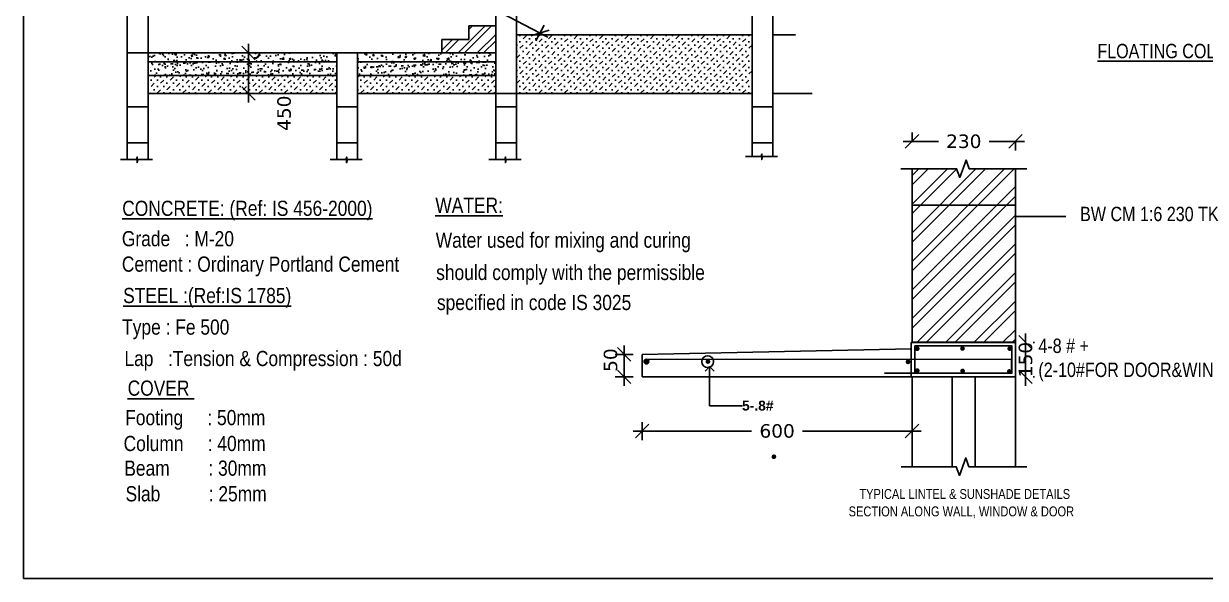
# Model space of a CAD drawing. Header units: millimetres. Extents: x 12977220 to 13113408, y -169657 to -55898.
# Drawn here: x 12979859 to 12992996, y -169657 to -163494 of the extents above; entities that cross this region are included whole.
import ezdxf
from ezdxf.enums import TextEntityAlignment as Align

# ---------------------------------------------------------------- set-up
doc = ezdxf.new("R2010")
doc.units = ezdxf.units.MM
doc.header["$LTSCALE"] = 3
doc.header["$PDMODE"] = 66
for name, color, linetype in [('beam line', 253, 'Continuous'), ('C3', 2, 'Continuous'), ('COLUMN', 6, 'Continuous'), ('COLUMN-NAME', 83, 'Continuous'), ('concrete', 253, 'Continuous'), ('main text', 4, 'Continuous'), ('PLATES', 12, 'Continuous'), ('ROD', 211, 'Continuous'), ('rood', 6, 'Continuous'), ('text', 33, 'Continuous'), ('WALL', 7, 'Continuous')]:
    doc.layers.add(name, color=color, linetype=linetype)
doc.styles.add('aril', font='ARIAL.TTF', dxfattribs={"width": 0.8})
doc.styles.add('Jerry', font='verdana.TTF')
doc.styles.add('RS3', font='romans.shx', dxfattribs={"width": 0.75, "height": 150})
doc.styles.get("Standard").update_dxf_attribs({"font": 'ARIALBD.TTF', "height": 4.5})
doc.styles.add('TEXT', font='ARIALN.TTF')
doc.dimstyles.new('ISO-25', dxfattribs={"dimtxt": 2.5, "dimasz": 2.5, "dimexe": 1.25, "dimexo": 0.625, "dimtad": 1, "dimtxsty": 'Standard', "dimcen": 2.5, "dimadec": 0, "dimazin": 0, "dimtfac": 1, "dimtmove": 0, "dimatfit": 3, "dimfxl": 1, "dimarcsym": 0})
doc.dimstyles.new('SEC1', dxfattribs={"dimscale": 100, "dimtxt": 2, "dimasz": 1, "dimexe": 1, "dimexo": 1, "dimgap": 1, "dimtad": 1, "dimdec": 0, "dimzin": 0, "dimdsep": 46, "dimtxsty": 'Standard', "dimblk": 'ARCHTICK', "dimcen": -1, "dimdle": 1, "dimclrd": 251, "dimclre": 251, "dimclrt": 4, "dimadec": 0, "dimazin": 0, "dimtfac": 0.5, "dimtdec": 0, "dimtix": 1, "dimtmove": 2, "dimatfit": 3, "dimldrblk": 'OPEN90', "dimfxl": 1, "dimtolj": 1, "dimtzin": 0, "dimlwd": -1, "dimarcsym": 0})
doc.dimstyles.get("Standard").update_dxf_attribs({"dimtxt": 0.18, "dimasz": 0.18, "dimexe": 0.18, "dimexo": 0.0625, "dimgap": 0.09, "dimtad": 0, "dimtih": 1, "dimtoh": 1, "dimdec": 0, "dimzin": 0, "dimdsep": 46, "dimtxsty": 'RS3', "dimblk": 'ARCHTICK', "dimcen": 0.09, "dimclrd": 8, "dimclre": 8, "dimclrt": 6, "dimadec": 0, "dimazin": 0, "dimtfac": 1, "dimtdec": 0, "dimtofl": 0, "dimtmove": 0, "dimatfit": 3, "dimfxl": 1, "dimtolj": 1, "dimtzin": 0, "dimarcsym": 0})
pattern_1 = [(45, (10584183.33, 313246.265), (35.3553391, 106.0660172), [50, -50, 0, -50, 0, -50])]
pattern_2 = [(50, (10584183.33, 313246.27), (179.315046, -15.688034), [18.75, -206.25]), (355, (10584183.33, 313246.27), (-34.687833, 188.048033), [15, -165]), (100.4514, (10584198.27, 313244.96), (144.627345, 172.359886), [15.935047, -175.285528]), (46.1842, (10584183.33, 313296.27), (266.810262, -41.379754), [28.125, -309.375]), (96.6356, (10584205.57, 313292.82), (233.665676, 243.529468), [23.902572, -262.92825]), (351.1842, (10584183.33, 313296.27), (233.665486, 243.52965), [22.5, -247.5]), (21, (10584208.33, 313283.77), (149.226763, -100.654723), [18.75, -206.25]), (326, (10584208.33, 313283.77), (60.828833, 181.287511), [15, -165]), (71.4514, (10584220.77, 313275.38), (210.055657, 80.632624), [15.935047, -175.285528]), (37.5, (10584183.33, 313246.265), (3.0399638, 83.2234635), [0, -163, 0, -167.5, 0, -165.625]), (7.5, (10584183.33, 313246.265), (65.7673844, 98.602928), [0, -95.5, 0, -159.25, 0, -63.125]), (327.5, (10584127.58, 313246.265), (133.455609, -5.638718), [0, -62.5, 0, -195, 0, -258.75]), (317.5, (10584102.58, 313246.27), (145.7965423, 25.0262456), [0, -81.25, 0, -129.5, 0, -183.75])]

# ---------------------------------------------------------------- blocks, each defined once
blk = doc.blocks.new('_Oblique')
at = {"color": 0, "linetype": 'ByBlock', "lineweight": -2}
blk.add_line((-0.5, -0.5), (0.5, 0.5), dxfattribs=at)
blk = doc.blocks.new('*D1017')
at = {"layer": 'C3', "color": 8, "lineweight": -2, "ltscale": 0.15, "transparency": 16777216}
for p, q in [((12982358, -163719), (12982358, -164369)), ((12982355, -163819), (12982458, -163819)), ((12982355, -164269), (12982458, -164269))]:
    blk.add_line(p, q, dxfattribs=at)
at = {"layer": 'Defpoints', "color": 0, "ltscale": 0.15, "transparency": 16777216}
for p in [(12982255, -163819), (12982255, -164269), (12982358, -164269)]:
    blk.add_point(p, dxfattribs=at)
at = {"layer": 'C3', "color": 8, "lineweight": -2, "ltscale": 0.15, "transparency": 16777216, "xscale": 150, "yscale": 150, "zscale": 150}
for p, rotation in [((12982358, -163819), 90), ((12982358, -164269), 270)]:
    blk.add_blockref('_Oblique', p, dxfattribs=dict(at, rotation=rotation))
at = {"layer": 'C3', "ltscale": 0.15, "transparency": 16777216, "insert": (12982755, -164489), "char_height": 150, "attachment_point": 5, "rotation": 90, "style": 'Jerry'}
blk.add_mtext('450', dxfattribs=at)
blk = doc.blocks.new('*D1097')
at = {"layer": 'C3', "color": 8, "lineweight": -2, "ltscale": 0.15, "transparency": 16777216}
for p, q in [((12981896, -161658), (12983480, -162488)), ((12982031, -161616), (12981938, -161793)), ((12985687, -163644), (12984103, -162814)), ((12985645, -163509), (12985552, -163686))]:
    blk.add_line(p, q, dxfattribs=at)
at = {"layer": 'Defpoints', "color": 0, "ltscale": 0.15, "transparency": 16777216}
for p in [(12982104, -161476), (12985718, -163369), (12985598, -163597)]:
    blk.add_point(p, dxfattribs=at)
at = {"layer": 'C3', "color": 8, "lineweight": -2, "ltscale": 0.15, "transparency": 16777216, "xscale": 150, "yscale": 150, "zscale": 150}
for p, rotation in [((12981985, -161704), 152.3540246362497), ((12985598, -163597), 332.3540246362497)]:
    blk.add_blockref('_Oblique', p, dxfattribs=dict(at, rotation=rotation))
at = {"layer": 'C3', "ltscale": 0.15, "transparency": 16777216, "insert": (12983791, -162651), "char_height": 150, "attachment_point": 5, "rotation": 332.354, "style": 'Jerry'}
blk.add_mtext('4079', dxfattribs=at)
blk = doc.blocks.new('_ARCHTICK')
at = {"color": 0, "linetype": 'ByBlock', "const_width": 0.15}
blk.add_lwpolyline([(-0.5, -0.5), (0.5, 0.5)], dxfattribs=at)
blk = doc.blocks.new('_Open90')
at = {"color": 0, "linetype": 'ByBlock', "lineweight": -2}
for p, q in [((0, 0), (-1, 0)), ((-0.5, 0.5), (0, 0)), ((0, 0), (-0.5, -0.5))]:
    blk.add_line(p, q, dxfattribs=at)
blk = doc.blocks.new('*D1005')
at = {"layer": 'C3', "color": 8, "lineweight": -2, "ltscale": 0.15, "transparency": 16777216}
for p, q in [((12986534, -167068), (12986534, -167518)), ((12986634, -167168), (12986434, -167168)), ((12986634, -167418), (12986434, -167418))]:
    blk.add_line(p, q, dxfattribs=at)
at = {"layer": 'Defpoints', "color": 0, "ltscale": 0.15, "transparency": 16777216}
for p in [(12986741, -167168), (12986534, -167418), (12986735, -167418)]:
    blk.add_point(p, dxfattribs=at)
at = {"layer": 'C3', "color": 8, "lineweight": -2, "ltscale": 0.15, "transparency": 16777216, "xscale": 150, "yscale": 150, "zscale": 150}
for p, rotation in [((12986534, -167168), 90), ((12986534, -167418), 270)]:
    blk.add_blockref('_Oblique', p, dxfattribs=dict(at, rotation=rotation))
at = {"layer": 'C3', "ltscale": 0.15, "transparency": 16777216, "insert": (12986384, -167232), "char_height": 150, "attachment_point": 5, "rotation": 90, "style": 'Jerry'}
blk.add_mtext('50', dxfattribs=at)
blk = doc.blocks.new('*D1006')
at = {"layer": 'C3', "color": 8, "lineweight": -2, "ltscale": 0.15, "transparency": 16777216}
for p, q in [((12986635, -168020), (12987952, -168020)), ((12986735, -167920), (12986735, -168120)), ((12989835, -168020), (12988518, -168020)), ((12989735, -167920), (12989735, -168120))]:
    blk.add_line(p, q, dxfattribs=at)
at = {"layer": 'Defpoints', "color": 0, "ltscale": 0.15, "transparency": 16777216}
for p in [(12986735, -167418), (12989735, -167418), (12986735, -168020)]:
    blk.add_point(p, dxfattribs=at)
at = {"layer": 'C3', "color": 8, "lineweight": -2, "ltscale": 0.15, "transparency": 16777216, "xscale": 150, "yscale": 150, "zscale": 150, "rotation": 180}
blk.add_blockref('_Oblique', (12986735, -168020), dxfattribs=at)
at = {"layer": 'C3', "color": 8, "lineweight": -2, "ltscale": 0.15, "transparency": 16777216, "xscale": 150, "yscale": 150, "zscale": 150}
blk.add_blockref('_Oblique', (12989735, -168020), dxfattribs=at)
at = {"layer": 'C3', "ltscale": 0.15, "transparency": 16777216, "insert": (12988235, -168020), "char_height": 150, "attachment_point": 5, "style": 'Jerry'}
blk.add_mtext('600', dxfattribs=at)
blk = doc.blocks.new('*D1007')
at = {"layer": 'C3', "color": 8, "lineweight": -2, "ltscale": 0.15, "transparency": 16777216}
for p, q in [((12989735, -164802), (12989735, -164702)), ((12989635, -164802), (12990028, -164802)), ((12990985, -164802), (12990592, -164802)), ((12990885, -164802), (12990885, -164902))]:
    blk.add_line(p, q, dxfattribs=at)
at = {"layer": 'Defpoints', "color": 0, "ltscale": 0.15, "transparency": 16777216}
for p in [(12989735, -164802), (12990885, -164780), (12990885, -164802)]:
    blk.add_point(p, dxfattribs=at)
at = {"layer": 'C3', "color": 8, "lineweight": -2, "ltscale": 0.15, "transparency": 16777216, "xscale": 150, "yscale": 150, "zscale": 150, "rotation": 180}
blk.add_blockref('_Oblique', (12989735, -164802), dxfattribs=at)
at = {"layer": 'C3', "color": 8, "lineweight": -2, "ltscale": 0.15, "transparency": 16777216, "xscale": 150, "yscale": 150, "zscale": 150}
blk.add_blockref('_Oblique', (12990885, -164802), dxfattribs=at)
at = {"layer": 'C3', "ltscale": 0.15, "transparency": 16777216, "insert": (12990310, -164802), "char_height": 150, "attachment_point": 5, "style": 'Jerry'}
blk.add_mtext('230', dxfattribs=at)
blk = doc.blocks.new('*D1008')
at = {"layer": 'C3', "color": 8, "lineweight": -2, "ltscale": 0.15, "transparency": 16777216}
for p, q in [((12990997, -166935), (12990997, -167518)), ((12991083, -167035), (12991097, -167035)), ((12991083, -167418), (12991097, -167418))]:
    blk.add_line(p, q, dxfattribs=at)
at = {"layer": 'Defpoints', "color": 0, "ltscale": 0.15, "transparency": 16777216}
for p in [(12990825, -167035, -3965), (12990825, -167418, -3965), (12990997, -167418)]:
    blk.add_point(p, dxfattribs=at)
at = {"layer": 'C3', "color": 8, "lineweight": -2, "ltscale": 0.15, "transparency": 16777216, "xscale": 150, "yscale": 150, "zscale": 150}
for p, rotation in [((12990997, -167035), 90), ((12990997, -167418), 270)]:
    blk.add_blockref('_Oblique', p, dxfattribs=dict(at, rotation=rotation))
at = {"layer": 'C3', "ltscale": 0.15, "transparency": 16777216, "insert": (12990997, -167226), "char_height": 150, "attachment_point": 5, "rotation": 90, "style": 'Jerry'}
blk.add_mtext('150', dxfattribs=at)

msp = doc.modelspace()

# ---------------------------------------------------------------- hatches: boundary and pattern name
h = msp.add_hatch()
h.set_pattern_fill('ANSI32', color=250, scale=600, style=0)
h.set_pattern_definition([(45, (12631534.6, 2239851.04), (-159.099026, 159.099026), []), (45, (12631640.68, 2239851.04), (-159.099026, 159.099026), [])])
h.paths.add_polyline_path([(12990885.2, -167034.1), (12990885.2, -165509.7), (12989735.2, -165509.7), (12989735.2, -167034.1)])
h.paths.add_polyline_path([(12990265.5, -165202.9), (12990230.4, -165106.3), (12989735.2, -165106.3), (12989735.2, -165509.7), (12990885.2, -165509.7), (12990885.2, -165106.3), (12990371, -165106.3), (12990335.8, -165009.7)])
at = {"layer": 'beam line'}
for points in [[(12989766.8, -167105.5, 1), (12989819.3, -167105.5, 1)], [(12990269.3, -167103.1, 1), (12990321.8, -167103.1, 1)], [(12990794.4, -167104.3, 1), (12990846.9, -167104.3, 1)], [(12986808.6, -167248.4, 1), (12986756.1, -167248.4, 1)], [(12987439.8, -167248.4, 1), (12987492.2, -167248.4, 1)], [(12989663.6, -167251.6, 1), (12989716.1, -167251.6, 1)], [(12989663.6, -167251.6, 1), (12989716.1, -167251.6, 1)], [(12989766.8, -167349.3, 1), (12989819.3, -167349.3, 1)], [(12990270.5, -167353.1, 1), (12990323, -167353.1, 1)], [(12990790.9, -167357.8, 1), (12990843.4, -167357.8, 1)], [(12988172.9, -168306.1, 1), (12988225.4, -168306.1, 1)]]:
    msp.add_hatch(color=1, dxfattribs=at).paths.add_polyline_path(points)
at = {"layer": 'text', "ltscale": 0.15}
h = msp.add_hatch(dxfattribs=at)
h.set_pattern_fill('ANSI32', color=4, scale=400, style=0)
h.set_pattern_definition([(45, (10584183.33, 313246.27), (-106.066017, 106.066017), []), (45, (10584254.04, 313246.27), (-106.066017, 106.066017), [])])
h.paths.add_polyline_path([(12985106.3, -163518.7), (12984806.3, -163518.7), (12984806.3, -163668.7), (12984506.3, -163668.7), (12984506.3, -163818.7), (12985106.3, -163818.7)])
h = msp.add_hatch(dxfattribs=at)
h.set_pattern_fill('MUDST', color=4, scale=200, angle=45, style=0)
h.set_pattern_definition(pattern_1)
h.paths.add_polyline_path([(12987956.3, -163618.7), (12986871.3, -163618.7), (12985336.3, -163618.7), (12985336.3, -164268.7), (12987956.3, -164268.7)])
h = msp.add_hatch(dxfattribs=at)
h.set_pattern_fill('AR-CONC', color=4, scale=25, style=0)
h.set_pattern_definition(pattern_2)
h.paths.add_polyline_path([(12983341.3, -163818.7), (12982891.3, -163818.7), (12981241.3, -163818.7), (12981241.3, -163918.7), (12982891.3, -163918.7), (12983341.3, -163918.7)])
h = msp.add_hatch(dxfattribs=at)
h.set_pattern_fill('AR-SAND', color=4, scale=50, angle=45, style=0)
h.set_pattern_definition([(82.5, (10584183.33, 313246.265), (-70.3506592, 65.8963561), [0, -76, 0, -85, 0, -81.25]), (52.5, (10584183.33, 313246.27), (-37.2068755, 162.3489865), [0, -41, 0, -68.5, 0, -26.25]), (12.5, (10584139.84, 313202.78), (109.9014636, 110.3016192), [0, -25, 0, -90, 0, -117.5]), (2.5, (10584139.84, 313202.78), (75.252108, 137.3131425), [0, -12.5, 0, -59, 0, -67.5])])
h.paths.add_polyline_path([(12983341.3, -163918.7), (12982891.3, -163918.7), (12981241.3, -163918.7), (12981241.3, -164068.7), (12983341.3, -164068.7)])
h.paths.add_polyline_path([(12985106.3, -163918.7), (12983571.3, -163918.7), (12983571.3, -164068.7), (12985106.3, -164068.7)])
h = msp.add_hatch(dxfattribs=at)
h.set_pattern_fill('AR-CONC', color=4, scale=25, style=0)
h.set_pattern_definition(pattern_2)
h.paths.add_polyline_path([(12985106.3, -163818.7), (12983571.3, -163818.7), (12983571.3, -163918.7), (12985106.3, -163918.7)])
h = msp.add_hatch(dxfattribs=at)
h.set_pattern_fill('MUDST', color=4, scale=200, angle=45, style=0)
h.set_pattern_definition(pattern_1)
h.paths.add_polyline_path([(12983341.3, -164068.7), (12981241.3, -164068.7), (12981241.3, -164268.7), (12983341.3, -164268.7)])
h = msp.add_hatch(dxfattribs=at)
h.set_pattern_fill('MUDST', color=4, scale=200, angle=45, style=0)
h.set_pattern_definition(pattern_1)
h.paths.add_polyline_path([(12985106.3, -164068.7), (12983571.3, -164068.7), (12983571.3, -164268.7), (12985106.3, -164268.7)])

# ---------------------------------------------------------------- linework, layer by layer
at = {"layer": 'beam line'}
for p, q in [((12989735.2, -165106.3), (12989735.2, -167034.8)), ((12990885.2, -165106.3), (12990885.2, -167034.8)), ((12990885.2, -167034.8), (12990885.2, -167418.1)), ((12986735.2, -167168.1), (12989725.3, -167107)), ((12986735.2, -167418.1), (12986735.2, -167168.1)), ((12989735.2, -167418.1), (12986735.2, -167418.1)), ((12989735.2, -167418.1), (12990885.2, -167418.1)), ((12989735.2, -167418.1), (12990885.2, -167418.1)), ((12989735.2, -167418.1), (12990885.2, -167418.1)), ((12989735.2, -167418.1), (12989735.2, -168416.3)), ((12990885.2, -167418.1), (12990885.2, -168416.3))]:
    msp.add_line(p, q, dxfattribs=at)
at = {"layer": 'beam line', "color": 1}
msp.add_circle((12986782.4, -167248.4), 26.2, dxfattribs=at)
at = {"layer": 'beam line', "color": 250, "lineweight": -2, "ltscale": 10}
msp.add_circle((12987462.7, -167249.1), 66.2, dxfattribs=at)
at = {"layer": 'COLUMN'}
msp.add_line((12989735.2, -165509.7), (12990885.2, -165509.7), dxfattribs=at)
at = {"layer": 'COLUMN-NAME', "color": 3, "linetype": 'ByBlock', "ltscale": 500}
msp.add_line((12990840.5, -167228.5), (12990840.5, -167328.5), dxfattribs=at)
for points in [[(13003701.5, -169657.1), (12979858.7, -169657.1), (12979858.7, -153114.5), (13003701.5, -153114.5)], [(12989725.3, -167034.8), (12990885.2, -167034.8), (12990885.2, -167418.1), (12989725.3, -167418.1)], [(12989765.3, -167074.8), (12990845.2, -167074.8), (12990845.2, -167378.1), (12989765.3, -167378.1)]]:
    msp.add_lwpolyline(points, close=True, dxfattribs=at)
at = {"layer": 'concrete', "color": 251, "linetype": 'Continuous', "ltscale": 10000}
for points in [[(12989610.2, -165106.3), (12990230.4, -165106.3), (12990265.5, -165202.9), (12990335.8, -165009.7), (12990371, -165106.3), (12991010.2, -165106.3)], [(12989612.6, -168416.3), (12990225.8, -168416.3), (12990261, -168512.9), (12990331.3, -168319.7), (12990366.4, -168416.3), (12991012.6, -168416.3)]]:
    msp.add_lwpolyline(points, dxfattribs=at)
at = {"layer": 'ROD', "color": 7}
msp.add_lwpolyline([(12989735.2, -167418.1), (12990885.2, -167418.1), (12990885.2, -167034.1), (12989751.5, -167034.1), (12989735.2, -167034.8)], dxfattribs=at)
at = {"layer": 'rood', "color": 211}
for p, q in [((12986785.7, -167222.2), (12990845.2, -167226.5)), ((12990761.8, -167377.1), (12989429.8, -167377.1))]:
    msp.add_line(p, q, dxfattribs=at)
at = {"layer": 'text', "color": 4, "ltscale": 0.15}
for p, q in [((12981241.3, -153618.7), (12981241.3, -165003.5)), ((12981011.3, -162225.8), (12981011.3, -165003.5)), ((12985106.3, -163368.7), (12985106.3, -163518.7)), ((12985106.3, -163368.7), (12985106.3, -165003.5)), ((12985336.3, -163368.7), (12985336.3, -165003.5)), ((12987956.3, -164969.4), (12987956.3, -163368.7)), ((12988186.3, -164969.4), (12988186.3, -163368.7)), ((12984806.3, -163518.7), (12984806.3, -163668.7)), ((12985106.3, -163518.7), (12984806.3, -163518.7)), ((12984806.3, -163668.7), (12984506.3, -163668.7)), ((12984506.3, -163818.7), (12984506.3, -163668.7)), ((12985336.3, -163618.7), (12987101.3, -163618.7)), ((12986871.3, -163618.7), (12987956.3, -163618.7)), ((12988186.3, -163618.7), (12988439, -163618.7)), ((12982891.3, -163818.7), (12981011.3, -163818.7)), ((12982891.3, -163918.7), (12981241.3, -163918.7)), ((12985106.3, -163818.7), (12982891.3, -163818.7)), ((12983341.3, -163918.7), (12982891.3, -163918.7)), ((12983341.3, -163818.7), (12983341.3, -165003.5)), ((12983571.3, -163818.7), (12983571.3, -165003.5)), ((12985106.3, -163918.7), (12983571.3, -163918.7)), ((12983341.3, -164068.7), (12981241.3, -164068.7)), ((12985106.3, -164068.7), (12983571.3, -164068.7)), ((12981241.3, -164268.7), (12983341.3, -164268.7)), ((12982341.3, -164268.7), (12983341.3, -164268.7)), ((12983571.3, -164268.7), (12987956.3, -164268.7)), ((12988186.3, -164268.7), (12988623.5, -164268.7))]:
    msp.add_line(p, q, dxfattribs=at)
for points in [[(12981241.3, -164418.7), (12981011.3, -164418.7), (12981011.3, -164818.7), (12981241.3, -164818.7)], [(12983571.3, -164418.7), (12983341.3, -164418.7), (12983341.3, -164818.7), (12983571.3, -164818.7)], [(12985336.3, -164418.7), (12985106.3, -164418.7), (12985106.3, -164818.7), (12985336.3, -164818.7)], [(12988186.3, -164418.7), (12987956.3, -164418.7), (12987956.3, -164818.7), (12988186.3, -164818.7)]]:
    msp.add_lwpolyline(points, close=True, dxfattribs=at)
for points in [[(12980936.9, -165003.5), (12981112.3, -165003.5), (12981121.2, -164977), (12981119.7, -165038.9), (12981128.8, -165003.5), (12981293.1, -165003.5)], [(12983266.9, -165003.5), (12983442.3, -165003.5), (12983451.2, -164977), (12983449.7, -165038.9), (12983458.8, -165003.5), (12983623.1, -165003.5)], [(12985031.9, -165003.5), (12985207.3, -165003.5), (12985216.2, -164977), (12985214.7, -165038.9), (12985223.8, -165003.5), (12985388.1, -165003.5)], [(12987881.9, -164969.4), (12988057.3, -164969.4), (12988066.2, -164942.8), (12988064.7, -165004.8), (12988073.8, -164969.4), (12988238.1, -164969.4)]]:
    msp.add_lwpolyline(points, dxfattribs=at)
at = {"layer": 'WALL', "color": 5}
for p, q in [((12990182.5, -167418.1), (12990182.5, -168416.3)), ((12990438, -167418.1), (12990438, -168416.3))]:
    msp.add_line(p, q, dxfattribs=at)

# ---------------------------------------------------------------- texts
at = {"layer": 'COLUMN', "color": 1, "style": 'aril', "width": 0.8}
for s, p in [('TYPICAL LINTEL & SUNSHADE DETAILS', (12990320.6, -168719.5)), ('SECTION ALONG WALL, WINDOW & DOOR', (12990283.1, -168922.7))]:
    msp.add_text(s, height=110, dxfattribs=at).set_placement(p, align=Align.MIDDLE)
at = {"layer": 'COLUMN-NAME', "color": 6, "linetype": 'ByBlock', "ltscale": 500, "style": 'aril', "width": 0.8}
for s, p in [('%%UFLOATING COLUMN - 2 NOS FOR OHT', (12991795, -163878.2, 3965.1)), ('BW CM 1:6 230 TK ', (12991603.1, -165688.2))]:
    msp.add_text(s, height=160, dxfattribs=at).set_placement(p)
at = {"layer": 'COLUMN-NAME', "color": 6, "linetype": 'ByBlock', "ltscale": 500, "insert": (12991139.4, -167230.6), "char_height": 160, "attachment_point": 4, "style": 'aril'}
msp.add_mtext('4-8 # +\\P(2-10#FOR DOOR&WINDOWS ONLY)', dxfattribs=at)
at = {"layer": 'main text', "insert": (12987844.9, -167738.6), "char_height": 110, "attachment_point": 4}
msp.add_mtext('5-.8# ', dxfattribs=at)
at = {"layer": 'text', "color": 240, "style": 'TEXT'}
for s, p in [('%%UCONCRETE: (Ref: IS 456-2000)', (12980954.8, -165629.9)), ('%%UWATER:', (12984435.4, -165596)), ('%%USTEEL :(Ref:IS 1785)', (12980964.8, -166598.7)), ('%%UCOVER ', (12981014.8, -167627.8))]:
    msp.add_text(s, height=168.75, dxfattribs=at).set_placement(p)
at = {"layer": 'text', "color": 6, "style": 'TEXT'}
for s, p in [('Grade   : M-20  ', (12980950.4, -165967.3, 556)), ('Water used for mixing and curing ', (12984439.7, -165983.5, 439.3)), ('Cement : Ordinary Portland Cement', (12980950.7, -166249.9, 556)), ('should comply with the permissible ', (12984444.6, -166342.3, 439.3)), ('specified in code IS 3025', (12984453.3, -166676.1, 439.3)), ('Type : Fe 500', (12980953.3, -166949.4)), ('Lap   :Tension & Compression : 50d ', (12980979, -167298.6)), ('Footing     : 50mm', (12980987.7, -167955.3, 963.8)), ('Column     : 40mm', (12980969.9, -168242.9, 963.8)), ('Beam        : 30mm', (12980977.5, -168516.8, 963.8)), ('Slab          : 25mm', (12980991.5, -168801.5, 963.8))]:
    msp.add_text(s, height=168.75, dxfattribs=at).set_placement(p)

# ---------------------------------------------------------------- dimensions: what is measured, and where the dimension line sits
at = {"layer": 'C3', "color": 3, "ltscale": 0.15}
dim = msp.add_aligned_dim(p1=(12982104.4, -161475.8), p2=(12985718, -163368.7), distance=-257.9, dimstyle='ISO-25', override={"dimscale": 100, "dimtxt": 1.5, "dimasz": 1.5, "dimexe": 1, "dimexo": 1, "dimgap": 1, "dimtad": 0, "dimdec": 0, "dimtxsty": 'Jerry', "dimblk": 'Oblique', "dimdle": 1, "dimclrd": 8, "dimclre": 8, "dimclrt": 256, "dimtdec": 0, "dimtmove": 2, "dimfxlon": 1}, dxfattribs=at)
dim.commit()
dim.dimension.update_dxf_attribs({"geometry": '*D1097', "text_midpoint": (12983791.5, -162650.8)})
dim = msp.add_linear_dim(base=(12982358.3, -164268.7), p1=(12982254.8, -163818.7), p2=(12982254.8, -164268.7), angle=270, dimstyle='ISO-25', override={"dimscale": 100, "dimtxt": 1.5, "dimasz": 1.5, "dimexe": 1, "dimexo": 1, "dimgap": 1, "dimtad": 0, "dimdec": 0, "dimtxsty": 'Jerry', "dimblk": 'Oblique', "dimdle": 1, "dimclrd": 8, "dimclre": 8, "dimclrt": 256, "dimtdec": 0, "dimtmove": 2, "dimfxlon": 1}, dxfattribs=at)
dim.commit()
dim.dimension.update_dxf_attribs({"geometry": '*D1017', "text_midpoint": (12982754.5, -164489), "dimtype": 161})
for base, p1, p2, text, picture, middle in [((12990885.2, -164802), (12989735.2, -164802), (12990885.2, -164780.4), '230', '*D1007', (12990310.2, -164802)), ((12986735.2, -168020.1), (12989735.2, -167418.1), (12986735.2, -167418.1), '600', '*D1006', (12988235.2, -168020.1))]:
    dim = msp.add_linear_dim(base=base, p1=p1, p2=p2, text=text, dimstyle='ISO-25', override={"dimscale": 100, "dimtxt": 1.5, "dimasz": 1.5, "dimexe": 1, "dimexo": 1, "dimgap": 1, "dimtad": 0, "dimdec": 0, "dimtxsty": 'Jerry', "dimblk": 'Oblique', "dimdle": 1, "dimclrd": 8, "dimclre": 8, "dimclrt": 256, "dimtdec": 0, "dimtmove": 2, "dimfxlon": 1}, dxfattribs=at)
    dim.commit()
    dim.dimension.update_dxf_attribs({"geometry": picture, "text_midpoint": middle})
for base, p1, p2, text, picture, middle in [((12990996.6, -167418.1, 3965.1), (12990824.9, -167034.8), (12990824.9, -167418.1), '150', '*D1008', (12990996.6, -167226.5, 3965.1)), ((12986533.6, -167418.1), (12986741.1, -167167.9), (12986735.2, -167418.1), '50', '*D1005', (12986384.4, -167231.6))]:
    dim = msp.add_linear_dim(base=base, p1=p1, p2=p2, angle=90, text=text, dimstyle='ISO-25', override={"dimscale": 100, "dimtxt": 1.5, "dimasz": 1.5, "dimexe": 1, "dimexo": 1, "dimgap": 1, "dimtad": 0, "dimdec": 0, "dimtxsty": 'Jerry', "dimblk": 'Oblique', "dimdle": 1, "dimclrd": 8, "dimclre": 8, "dimclrt": 256, "dimtdec": 0, "dimtmove": 2, "dimfxlon": 1}, dxfattribs=at)
    dim.commit()
    dim.dimension.update_dxf_attribs({"geometry": picture, "text_midpoint": middle, "dimtype": 160})

# ---------------------------------------------------------------- leaders
at = {"layer": 'beam line', "color": 166}
msp.add_leader([(12987484.5, -167303.9), (12987484.5, -167738.6), (12987844.9, -167738.6)], dimstyle='SEC1', override={"dimscale": 100}, dxfattribs=at)
at = {"layer": 'PLATES'}
msp.add_leader([(12990893.3, -165636.4), (12991444.7, -165636.4)], dimstyle='Standard', dxfattribs=at)

doc.saveas('drawing.dxf')
